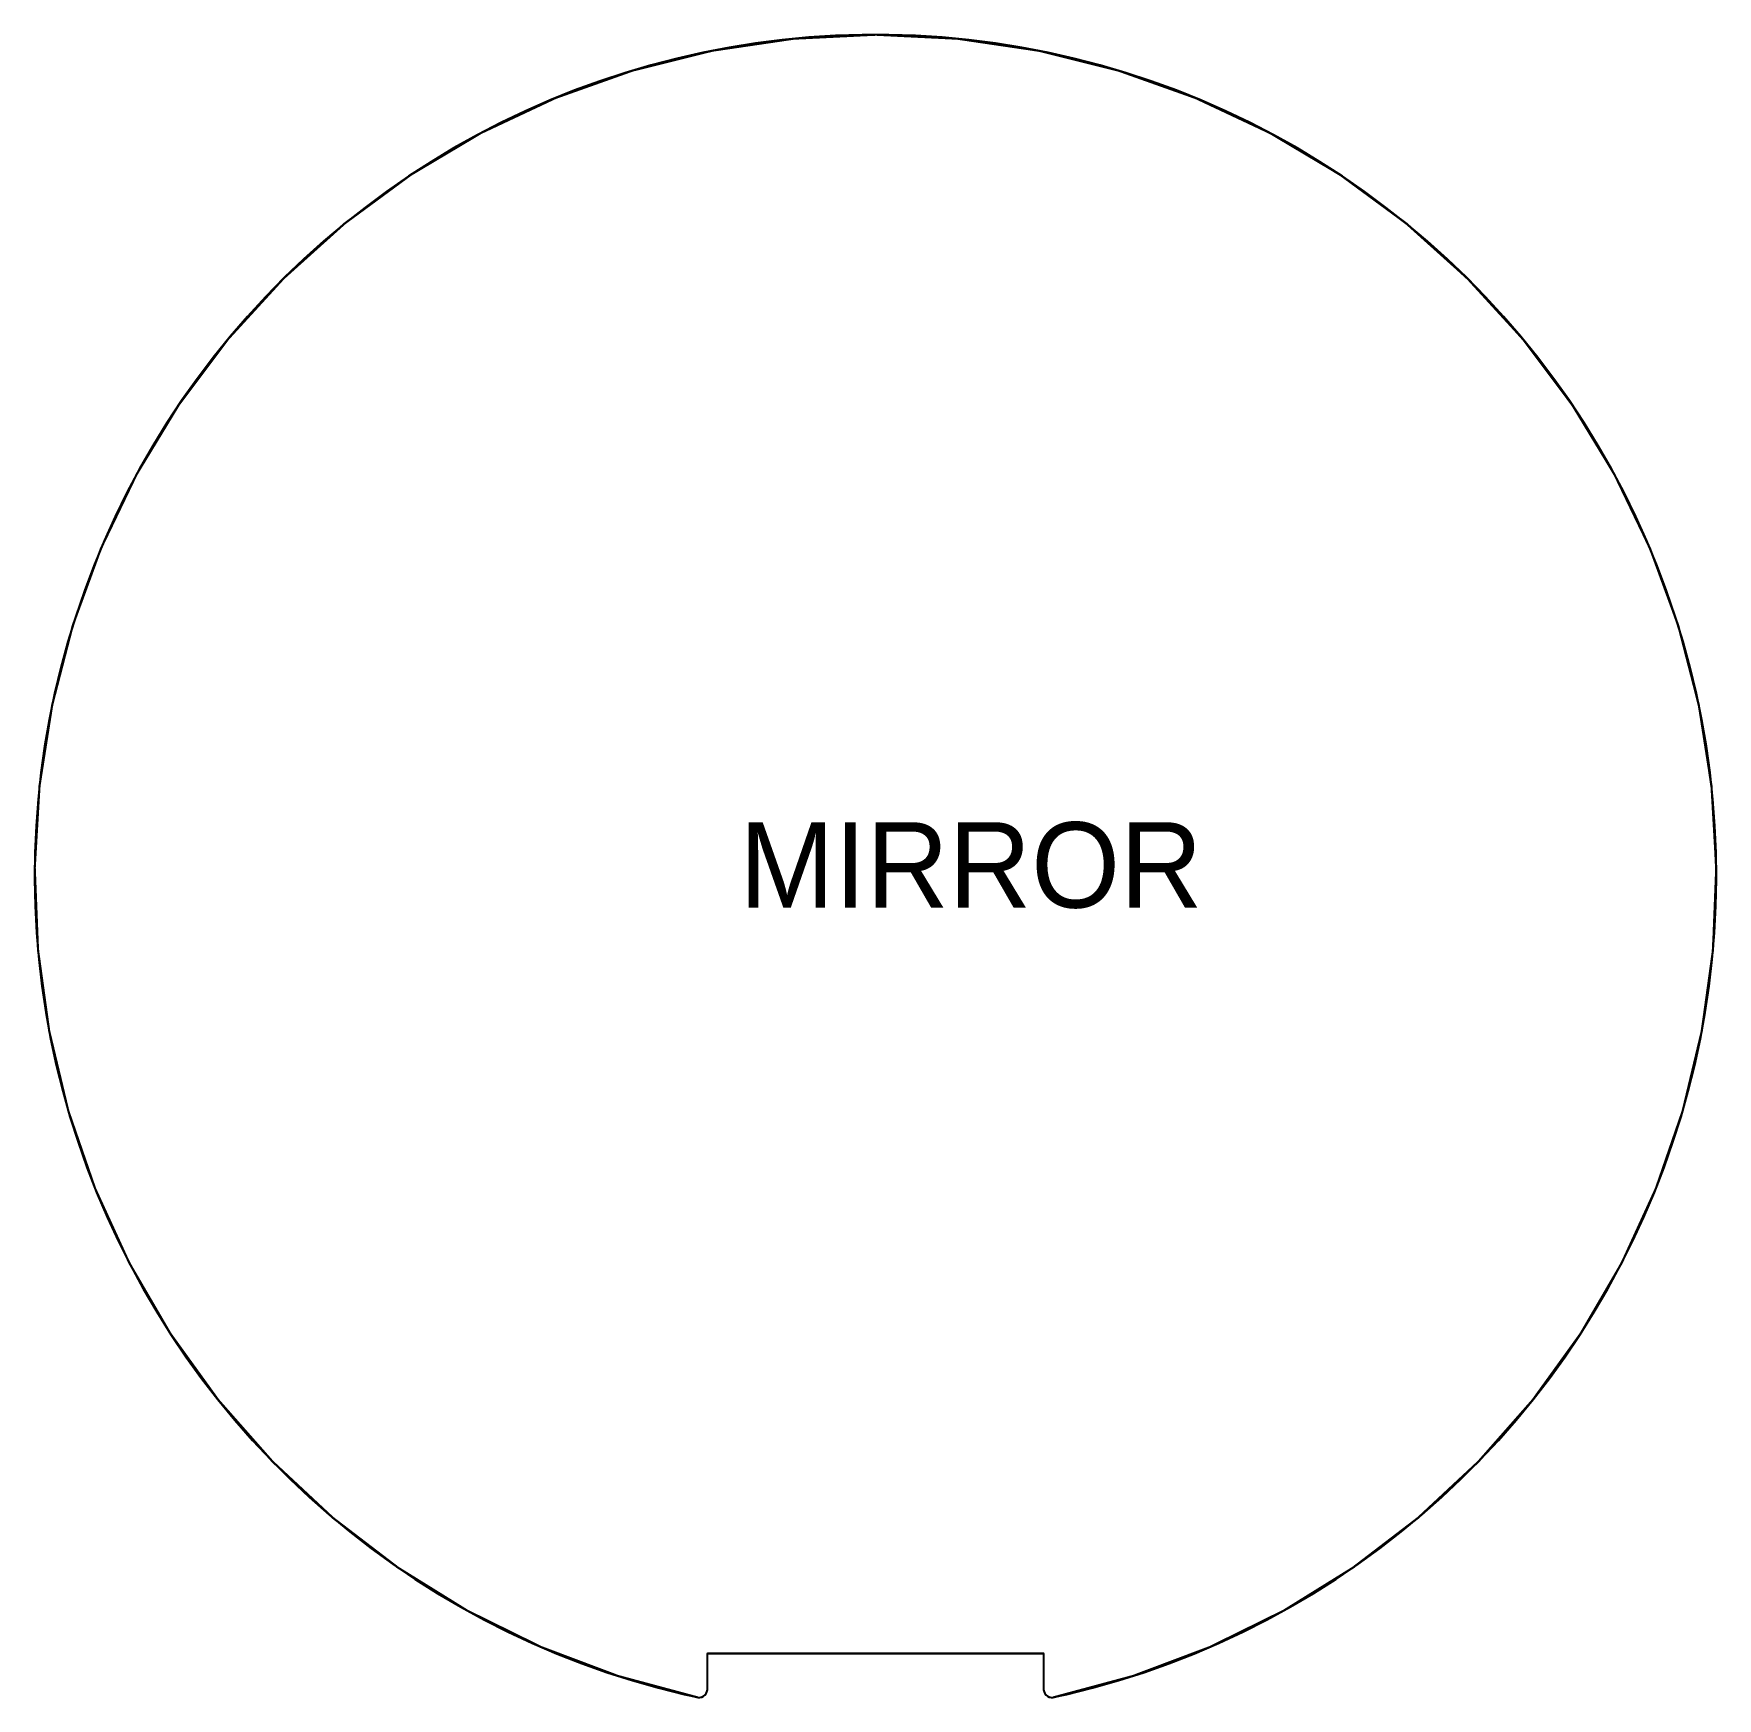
# Model space of a CAD drawing. Header units: millimetres. Extents: x 0 to 7.88, y 0 to 7.79.
import ezdxf

# ---------------------------------------------------------------- set-up
doc = ezdxf.new("R2010")
doc.units = ezdxf.units.MM
doc.header["$MEASUREMENT"] = 0
for name, color, linetype in [('Mechanical1', 6, 'Continuous'), ('TopLayer', 1, 'Continuous'), ('TopOverlay', 2, 'Continuous')]:
    doc.layers.add(name, color=color, linetype=linetype)

msp = doc.modelspace()

# ---------------------------------------------------------------- linework, layer by layer
at = {"layer": 'Mechanical1'}
for points, const_width in [([(3.1021, 0.0011, -9.32129), (4.7724, 0.0011)], 0.01), ([(3.1499, 0.0396, -0.478298), (3.1021, 0.0011)], 0.0005), ([(4.7724, 0.0011, -0.478297), (4.7247, 0.0396)], 0.0005)]:
    msp.add_lwpolyline(points, format="xyb", dxfattribs=dict(at, const_width=const_width))
at = {"layer": 'Mechanical1', "const_width": 0.0005}
for points in [[(3.1499, 0.0396), (3.1499, 0.2068)], [(3.1499, 0.2068), (4.7247, 0.2068)], [(4.7247, 0.0396), (4.7247, 0.2068)]]:
    msp.add_lwpolyline(points, dxfattribs=at)
at = {"layer": 'Mechanical1'}
for points, const_width in [([(3.1497, 0.2068, 1), (3.15, 0.2068, 1)], 0.00025), ([(3.1497, 0.2068, 1), (3.15, 0.2068, 1)], 0.00025), ([(4.7245, 0.2068, 1), (4.7248, 0.2068, 1)], 0.00025), ([(4.7245, 0.2068, 1), (4.7248, 0.2068, 1)], 0.00025), ([(3.0996, 0.0011, 1), (3.1046, 0.0011, 1)], 0.005), ([(3.102, 0.0011, 1), (3.1023, 0.0011, 1)], 0.00025), ([(3.1497, 0.0396, 1), (3.15, 0.0396, 1)], 0.00025), ([(3.1497, 0.0396, 1), (3.15, 0.0396, 1)], 0.00025), ([(4.7245, 0.0396, 1), (4.7248, 0.0396, 1)], 0.00025), ([(4.7245, 0.0396, 1), (4.7248, 0.0396, 1)], 0.00025), ([(4.7699, 0.0011, 1), (4.7749, 0.0011, 1)], 0.005), ([(4.7723, 0.0011, 1), (4.7725, 0.0011, 1)], 0.00025)]:
    msp.add_lwpolyline(points, format="xyb", close=True, dxfattribs=dict(at, const_width=const_width))
at = {"layer": 'TopLayer'}
for p, q in [((3.3753, 7.7458), (3.2516, 7.7259)), ((3.4996, 7.7617), (3.3753, 7.7458)), ((3.6243, 7.7736), (3.4996, 7.7617)), ((3.7494, 7.7816), (3.6243, 7.7736)), ((3.8746, 7.7856), (3.7494, 7.7816)), ((3.9999, 7.7856), (3.8746, 7.7856)), ((4.1252, 7.7816), (3.9999, 7.7856)), ((4.2502, 7.7736), (4.1252, 7.7816)), ((4.3749, 7.7617), (4.2502, 7.7736)), ((4.4992, 7.7458), (4.3749, 7.7617)), ((4.6229, 7.7259), (4.4992, 7.7458)), ((3.0063, 7.6744), (2.8851, 7.6429)), ((3.1285, 7.7021), (3.0063, 7.6744)), ((3.2516, 7.7259), (3.1285, 7.7021)), ((4.746, 7.7021), (4.6229, 7.7259)), ((4.8682, 7.6744), (4.746, 7.7021)), ((4.9894, 7.6429), (4.8682, 7.6744)), ((2.7649, 7.6075), (2.6459, 7.5683)), ((2.8851, 7.6429), (2.7649, 7.6075)), ((5.1096, 7.6075), (4.9894, 7.6429)), ((5.2287, 7.5683), (5.1096, 7.6075)), ((2.5282, 7.5253), (2.4119, 7.4786)), ((2.6459, 7.5683), (2.5282, 7.5253)), ((5.3464, 7.5253), (5.2287, 7.5683)), ((5.4626, 7.4786), (5.3464, 7.5253)), ((2.2972, 7.4282), (2.1841, 7.3742)), ((2.4119, 7.4786), (2.2972, 7.4282)), ((5.5774, 7.4282), (5.4626, 7.4786)), ((5.6904, 7.3742), (5.5774, 7.4282)), ((2.1841, 7.3742), (2.0728, 7.3167)), ((5.8017, 7.3167), (5.6904, 7.3742)), ((1.9634, 7.2556), (1.856, 7.191)), ((2.0728, 7.3167), (1.9634, 7.2556)), ((5.9111, 7.2556), (5.8017, 7.3167)), ((6.0185, 7.191), (5.9111, 7.2556)), ((1.856, 7.191), (1.7507, 7.1231)), ((6.1238, 7.1231), (6.0185, 7.191)), ((1.7507, 7.1231), (1.6476, 7.0519)), ((6.2269, 7.0519), (6.1238, 7.1231)), ((1.6476, 7.0519), (1.5468, 6.9774)), ((6.3277, 6.9774), (6.2269, 7.0519)), ((1.5468, 6.9774), (1.4485, 6.8998)), ((6.4261, 6.8998), (6.3277, 6.9774)), ((1.4485, 6.8998), (1.3526, 6.819)), ((6.5219, 6.819), (6.4261, 6.8998)), ((1.3526, 6.819), (1.2594, 6.7353)), ((6.6151, 6.7353), (6.5219, 6.819)), ((1.2594, 6.7353), (1.1689, 6.6486)), ((6.7056, 6.6486), (6.6151, 6.7353)), ((1.1689, 6.6486), (1.0812, 6.5591)), ((6.7933, 6.5591), (6.7056, 6.6486)), ((1.0812, 6.5591), (0.9964, 6.4669)), ((6.8781, 6.4669), (6.7933, 6.5591)), ((0.9964, 6.4669), (0.9146, 6.372)), ((6.9599, 6.372), (6.8781, 6.4669)), ((0.9146, 6.372), (0.8359, 6.2745)), ((7.0387, 6.2745), (6.9599, 6.372)), ((0.8359, 6.2745), (0.7602, 6.1746)), ((7.1143, 6.1746), (7.0387, 6.2745)), ((0.7602, 6.1746), (0.6878, 6.0723)), ((7.1867, 6.0723), (7.1143, 6.1746)), ((0.6878, 6.0723), (0.6187, 5.9678)), ((7.2558, 5.9678), (7.1867, 6.0723)), ((0.6187, 5.9678), (0.553, 5.8612)), ((7.3216, 5.8611), (7.2558, 5.9678)), ((0.553, 5.8612), (0.4906, 5.7524)), ((7.3839, 5.7524), (7.3216, 5.8611)), ((0.4906, 5.7524), (0.4318, 5.6418)), ((7.4427, 5.6418), (7.3839, 5.7524)), ((0.4318, 5.6418), (0.3765, 5.5294)), ((7.498, 5.5294), (7.4427, 5.6418)), ((0.3765, 5.5294), (0.3248, 5.4152)), ((7.5497, 5.4152), (7.498, 5.5294)), ((0.3248, 5.4152), (0.2768, 5.2995)), ((7.5977, 5.2995), (7.5497, 5.4152)), ((0.2768, 5.2995), (0.2325, 5.1823)), ((7.642, 5.1823), (7.5977, 5.2995)), ((0.2325, 5.1823), (0.1919, 5.0637)), ((7.6826, 5.0637), (7.642, 5.1823)), ((0.1919, 5.0637), (0.1552, 4.9439)), ((7.7193, 4.9439), (7.6826, 5.0637)), ((0.1552, 4.9439), (0.1222, 4.823)), ((7.7523, 4.823), (7.7193, 4.9439)), ((0.1222, 4.823), (0.0932, 4.7011)), ((7.7814, 4.7011), (7.7523, 4.823)), ((0.0932, 4.7011), (0.068, 4.5784)), ((7.8065, 4.5784), (7.7814, 4.7011)), ((0.068, 4.5784), (0.0467, 4.4549)), ((7.8278, 4.4549), (7.8065, 4.5784)), ((0.0467, 4.4549), (0.0294, 4.3308)), ((7.8451, 4.3308), (7.8278, 4.4549)), ((0.0294, 4.3308), (0.016, 4.2062)), ((7.8585, 4.2062), (7.8451, 4.3308)), ((0.016, 4.2062), (0.0066, 4.0813)), ((7.8679, 4.0813), (7.8585, 4.2062)), ((0.0066, 4.0813), (0.0012, 3.9561)), ((7.8733, 3.9561), (7.8679, 4.0813)), ((0.0012, 3.9561), (-0.0002, 3.8308)), ((7.8747, 3.8308), (7.8733, 3.9561)), ((-0.0002, 3.8308), (0.0024, 3.7055)), ((7.8722, 3.7055), (7.8747, 3.8308)), ((0.0024, 3.7055), (0.0089, 3.5804)), ((7.8656, 3.5804), (7.8722, 3.7055)), ((0.0089, 3.5804), (0.0194, 3.4555)), ((7.8551, 3.4555), (7.8656, 3.5804)), ((0.0194, 3.4555), (0.0339, 3.3311)), ((7.8406, 3.3311), (7.8551, 3.4555)), ((0.0339, 3.3311), (0.0523, 3.2071)), ((7.8222, 3.2071), (7.8406, 3.3311)), ((0.0523, 3.2071), (0.0747, 3.0838)), ((7.7998, 3.0838), (7.8222, 3.2071)), ((0.0747, 3.0838), (0.101, 2.9613)), ((7.7735, 2.9613), (7.7998, 3.0838)), ((0.101, 2.9613), (0.1312, 2.8397)), ((7.7433, 2.8397), (7.7735, 2.9613)), ((0.1312, 2.8397), (0.1652, 2.7191)), ((7.7093, 2.7191), (7.7433, 2.8397)), ((0.1652, 2.7191), (0.2031, 2.5997)), ((7.6714, 2.5996), (7.7093, 2.7191)), ((0.2031, 2.5997), (0.2447, 2.4815)), ((7.6298, 2.4815), (7.6714, 2.5996)), ((0.2447, 2.4815), (0.2901, 2.3647)), ((7.5844, 2.3647), (7.6298, 2.4815)), ((0.2901, 2.3647), (0.3391, 2.2494)), ((7.5354, 2.2494), (7.5844, 2.3647)), ((0.3391, 2.2494), (0.3918, 2.1357)), ((7.4827, 2.1357), (7.5354, 2.2494)), ((0.3918, 2.1357), (0.4481, 2.0237)), ((7.4264, 2.0237), (7.4827, 2.1357)), ((0.4481, 2.0237), (0.508, 1.9136)), ((7.3666, 1.9136), (7.4264, 2.0237)), ((0.508, 1.9136), (0.5713, 1.8055)), ((7.3032, 1.8055), (7.3666, 1.9136)), ((0.5713, 1.8055), (0.638, 1.6994)), ((7.2365, 1.6994), (7.3032, 1.8055)), ((0.638, 1.6994), (0.708, 1.5956)), ((7.1665, 1.5955), (7.2365, 1.6994)), ((0.708, 1.5956), (0.7814, 1.4939)), ((7.0932, 1.4939), (7.1665, 1.5955)), ((0.7814, 1.4939), (0.8579, 1.3947)), ((7.0166, 1.3947), (7.0932, 1.4939)), ((0.8579, 1.3947), (0.9375, 1.298)), ((6.937, 1.298), (7.0166, 1.3947)), ((0.9375, 1.298), (1.0202, 1.2038)), ((6.8543, 1.2038), (6.937, 1.298)), ((1.0202, 1.2038), (1.1058, 1.1123)), ((6.7687, 1.1123), (6.8543, 1.2038)), ((1.1058, 1.1123), (1.1943, 1.0236)), ((6.6802, 1.0236), (6.7687, 1.1123)), ((1.1943, 1.0236), (1.2856, 0.9378)), ((6.5889, 0.9378), (6.6802, 1.0236)), ((1.2856, 0.9378), (1.3796, 0.8549)), ((6.495, 0.8549), (6.5889, 0.9378)), ((1.3796, 0.8549), (1.4761, 0.775)), ((6.3984, 0.775), (6.495, 0.8549)), ((1.4761, 0.775), (1.5751, 0.6983)), ((6.2994, 0.6983), (6.3984, 0.775)), ((1.5751, 0.6983), (1.6766, 0.6247)), ((6.1979, 0.6247), (6.2994, 0.6983)), ((1.6766, 0.6247), (1.7803, 0.5544)), ((1.7803, 0.5544), (1.8862, 0.4874)), ((5.9883, 0.4874), (6.0942, 0.5544)), ((6.0942, 0.5544), (6.1979, 0.6247)), ((1.8862, 0.4874), (1.9942, 0.4239)), ((5.8803, 0.4239), (5.9883, 0.4874)), ((1.9942, 0.4239), (2.1042, 0.3638)), ((5.7703, 0.3638), (5.8803, 0.4239)), ((2.1042, 0.3638), (2.216, 0.3072)), ((5.6585, 0.3072), (5.7703, 0.3638)), ((2.216, 0.3072), (2.3295, 0.2542)), ((2.3295, 0.2542), (2.4447, 0.2049)), ((5.4298, 0.2049), (5.545, 0.2542)), ((5.545, 0.2542), (5.6585, 0.3072)), ((2.4447, 0.2049), (2.5614, 0.1593)), ((2.5614, 0.1593), (2.6795, 0.1173)), ((3.1499, 0.0396), (3.1499, 0.2068)), ((3.1499, 0.2068), (4.7247, 0.2068)), ((4.7247, 0.2068), (4.7247, 0.0396)), ((5.195, 0.1173), (5.3131, 0.1593)), ((5.3131, 0.1593), (5.4298, 0.2049)), ((2.6795, 0.1173), (2.7988, 0.0792)), ((2.7988, 0.0792), (2.9194, 0.0449)), ((4.9551, 0.0449), (5.0757, 0.0792)), ((5.0757, 0.0792), (5.195, 0.1173)), ((2.9194, 0.0449), (3.0409, 0.0144)), ((3.0409, 0.0144), (3.1021, 0.0011)), ((3.1021, 0.0011), (3.1021, 0.0011)), ((3.1021, 0.0011), (3.1064, 0.0002)), ((3.1064, 0.0002), (3.1153, 0.0003)), ((3.1153, 0.0003), (3.1238, 0.0023)), ((3.1238, 0.0023), (3.1318, 0.0062)), ((3.1318, 0.0062), (3.1386, 0.0117)), ((3.1386, 0.0117), (3.1441, 0.0187)), ((3.1441, 0.0187), (3.1479, 0.0266)), ((3.1479, 0.0266), (3.1499, 0.0352)), ((3.1499, 0.0352), (3.1499, 0.0396)), ((3.1499, 0.0396), (3.1499, 0.0396)), ((4.7247, 0.0396), (4.7247, 0.0352)), ((4.7247, 0.0352), (4.7266, 0.0266)), ((4.7266, 0.0266), (4.7304, 0.0187)), ((4.7304, 0.0187), (4.7359, 0.0117)), ((4.7359, 0.0117), (4.7427, 0.0062)), ((4.7427, 0.0062), (4.7507, 0.0023)), ((4.7507, 0.0023), (4.7593, 0.0003)), ((4.7593, 0.0003), (4.7681, 0.0002)), ((4.7681, 0.0002), (4.7724, 0.0011)), ((4.7724, 0.0011), (4.8336, 0.0144)), ((4.7724, 0.0011), (4.7724, 0.0011)), ((4.8336, 0.0144), (4.9551, 0.0449))]:
    msp.add_line(p, q, dxfattribs=at)
at = {"layer": 'TopLayer', "const_width": 0.008}
for points in [[(3.1021, 0.0011, -2.090748), (7.8743, 3.8486)], [(7.8743, 3.8486, -0.352908), (4.7724, 0.0011)], [(3.1499, 0.0396, -0.478298), (3.1021, 0.0011)], [(4.7724, 0.0011, -0.478297), (4.7247, 0.0396)]]:
    msp.add_lwpolyline(points, format="xyb", dxfattribs=at)
at = {"layer": 'TopLayer', "const_width": 0.004}
for points in [[(7.8723, 3.8486, 1), (7.8763, 3.8486, 1)], [(7.8723, 3.8486, 1), (7.8763, 3.8486, 1)], [(3.1479, 0.2068, 1), (3.1519, 0.2068, 1)], [(3.1479, 0.2068, 1), (3.1519, 0.2068, 1)], [(4.7227, 0.2068, 1), (4.7267, 0.2068, 1)], [(4.7227, 0.2068, 1), (4.7267, 0.2068, 1)], [(3.1001, 0.0011, 1), (3.1041, 0.0011, 1)], [(3.1001, 0.0011, 1), (3.1041, 0.0011, 1)], [(3.1479, 0.0396, 1), (3.1519, 0.0396, 1)], [(3.1479, 0.0396, 1), (3.1519, 0.0396, 1)], [(4.7227, 0.0396, 1), (4.7267, 0.0396, 1)], [(4.7227, 0.0396, 1), (4.7267, 0.0396, 1)], [(4.7704, 0.0011, 1), (4.7744, 0.0011, 1)], [(4.7704, 0.0011, 1), (4.7744, 0.0011, 1)]]:
    msp.add_lwpolyline(points, format="xyb", close=True, dxfattribs=at)
at = {"layer": 'TopLayer', "const_width": 0.008}
for points in [[(3.1499, 0.2068), (4.7247, 0.2068)], [(3.1499, 0.0396), (3.1499, 0.2068)], [(4.7247, 0.0396), (4.7247, 0.2068)]]:
    msp.add_lwpolyline(points, dxfattribs=at)

# ---------------------------------------------------------------- texts
at = {"layer": 'TopOverlay'}
msp.add_text('MIRROR', height=0.4, dxfattribs=at).set_placement((3.2996, 3.6983))

doc.saveas('drawing.dxf')
